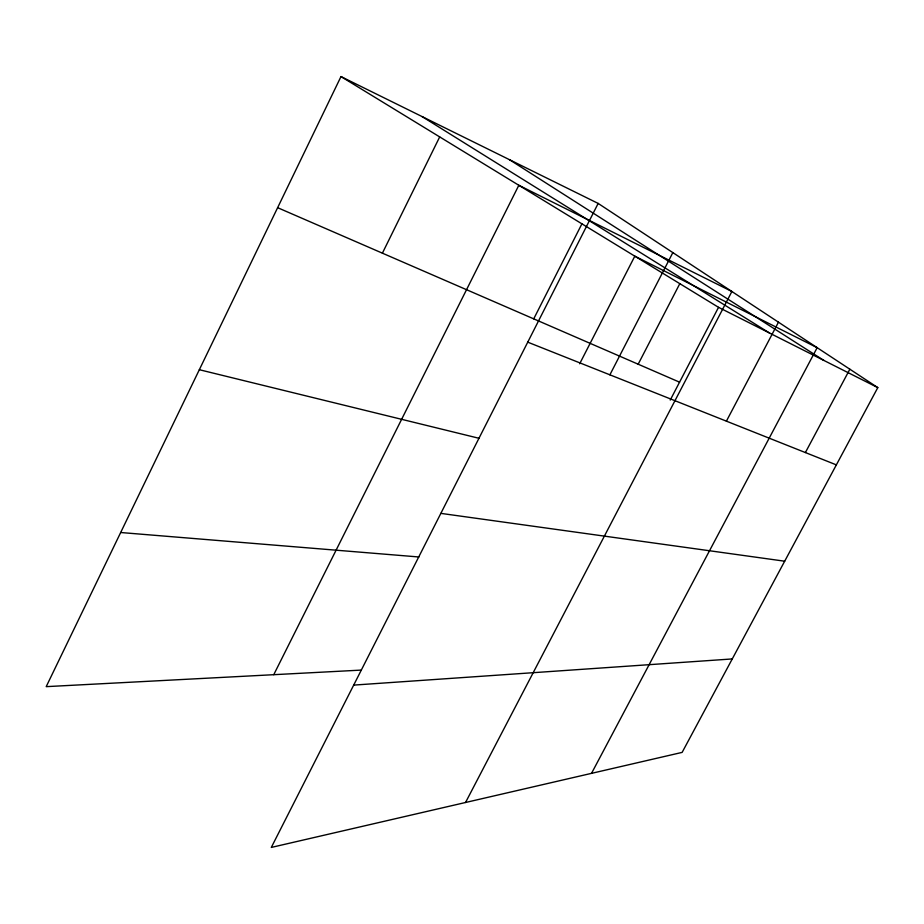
<?xml version="1.0" encoding="UTF-8"?>
<svg xmlns="http://www.w3.org/2000/svg" width="924" height="924" viewBox="0 0 924 924"><rect width="100%" height="100%" fill="white"/><g stroke="black" fill="none" stroke-linecap="round" stroke-linejoin="round"><path stroke-width="1.39" d="M598.163 203.419L271.31 847.424L682.131 752.39L877.8 387.618L598.163 203.419L340.979 76.576L46.2 686.648L361.226 670.096M382.397 253.164L439.697 136.914M273.747 674.693L518.826 185.274L731.889 291.499L465.534 802.494M533.726 318.861L581.912 223.839M579.671 363.779L634.811 256.167L817.163 347.678L591.522 773.353M609.886 374.821L672.845 252.61M638.172 364.206L679.81 283.668M670.235 400.08L718.537 307.334L340.979 76.576M726.403 421.148L778.458 322.187M805.381 452.552L849.849 369.207M353.696 685.1L732.258 658.939M120.674 532.513L418.872 556.976M440.852 513.374L784.684 561.203M199.341 369.716L479.337 438.369M527.743 342.157L836.359 464.876M277.627 207.681L679.567 382.178M718.537 307.334L877.8 387.618M422.083 116.574L769.761 333.16M509.436 159.656L823.896 360.441"/></g></svg>
